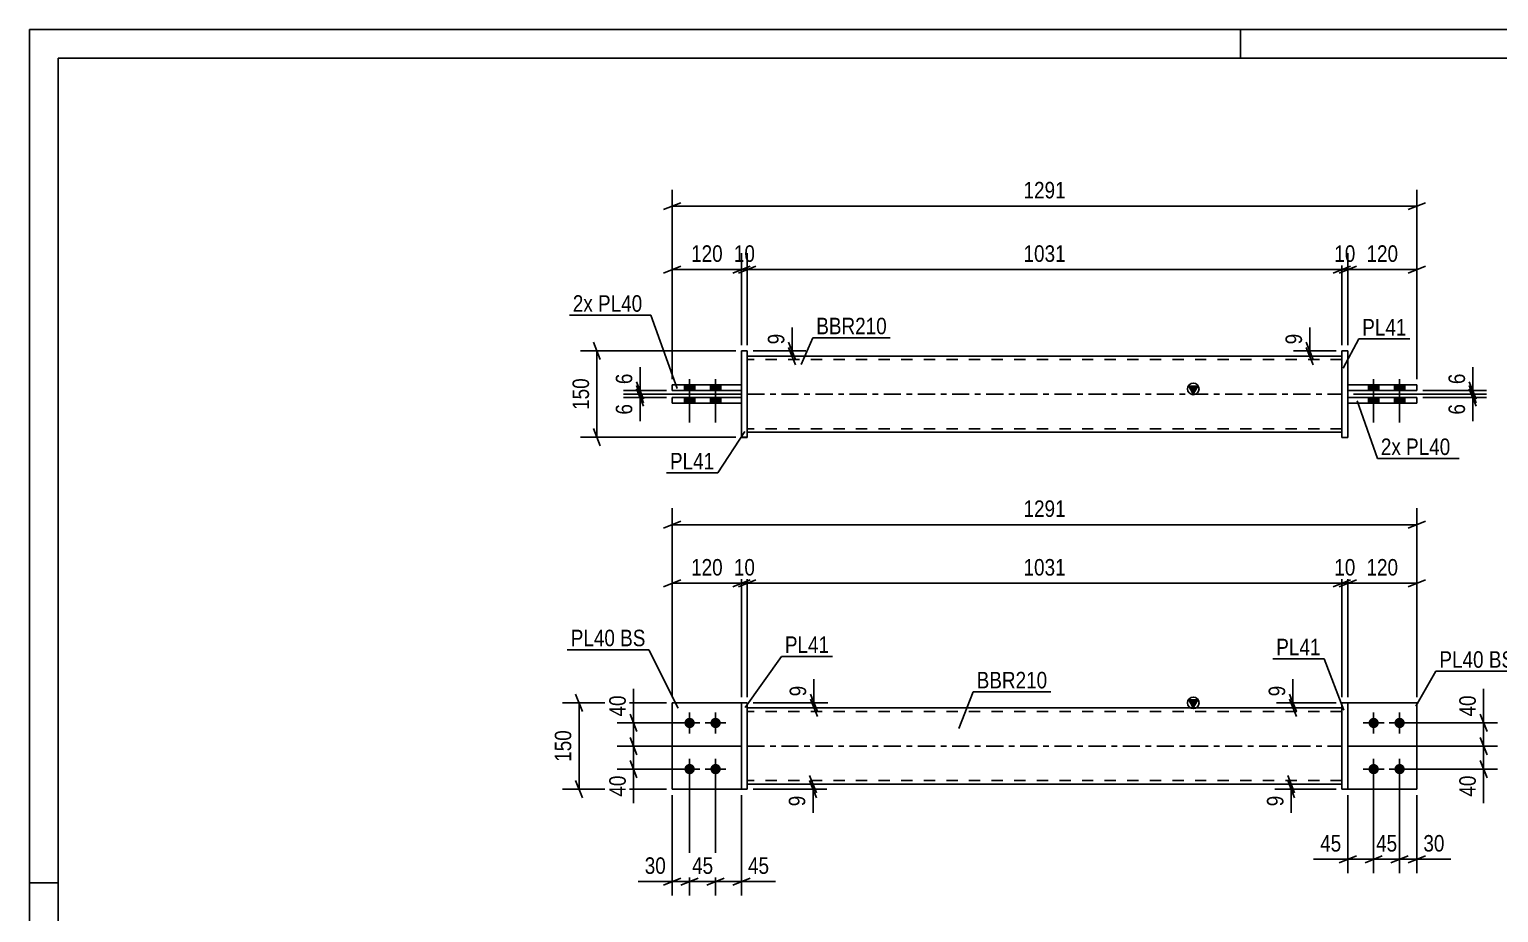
# Model space of a CAD drawing. Header units: millimetres. Extents: x 0 to 420, y 0 to 297.
# Drawn here: x 0 to 254.8, y 143.8 to 297 of the extents above; entities that cross this region are included whole.
import ezdxf

# ---------------------------------------------------------------- set-up
doc = ezdxf.new("R2010")
doc.units = ezdxf.units.MM
doc.linetypes.add('DXK_LINE_DOT2', pattern=[3.9198, 1.9599, -1.9599])
doc.linetypes.add('DXK_LINE_DOT3', pattern=[5.9187, 2.979, -0.9799, 0.9799, -0.9799])
doc.styles.add('Arial Narrow', font='ARIALN.TTF', dxfattribs={"height": 0.2})

# ---------------------------------------------------------------- blocks, each defined once
blk = doc.blocks.new('Unknown-581592728-1127')
at = {"color": 5, "linetype": 'Continuous'}
for p, q in [((420, 297), (0, 297)), ((0, 297), (0, 0)), ((0, 292), (0, 297)), ((210, 292), (210, 297)), ((415, 292), (5, 292)), ((5, 292), (5, 5)), ((5, 149), (0, 149))]:
    blk.add_line(p, q, dxfattribs=at)
blk = doc.blocks.new('Part-581592728-1392 - 1364')
at = {"color": 2, "linetype": 'Continuous'}
for p, q in [((227.62, 165.2), (227.62, 180.2)), ((227.62, 180.2), (228.62, 180.2)), ((228.62, 165.2), (228.62, 180.2)), ((227.62, 165.2), (228.62, 165.2))]:
    blk.add_line(p, q, dxfattribs=at)
blk = doc.blocks.new('Bolt-581592728-1403 - 1364')
at = {"linetype": 'Continuous'}
for points in [[(114.49, 175.8), (114.31, 175.82), (114.13, 175.88), (113.97, 175.97), (113.83, 176.1), (113.72, 176.25), (113.64, 176.42), (113.6, 176.6), (113.6, 176.79), (113.64, 176.98), (113.72, 177.15), (113.83, 177.3), (113.97, 177.43), (114.13, 177.52), (114.31, 177.58), (114.49, 177.6), (114.68, 177.58), (114.86, 177.52), (115.02, 177.43), (115.16, 177.3), (115.27, 177.15), (115.35, 176.98), (115.39, 176.79), (115.39, 176.6), (115.35, 176.42), (115.27, 176.25), (115.16, 176.1), (115.02, 175.97), (114.86, 175.88), (114.68, 175.82)], [(118.99, 175.8), (118.81, 175.82), (118.63, 175.88), (118.47, 175.97), (118.33, 176.1), (118.22, 176.25), (118.14, 176.42), (118.1, 176.6), (118.1, 176.79), (118.14, 176.98), (118.22, 177.15), (118.33, 177.3), (118.47, 177.43), (118.63, 177.52), (118.81, 177.58), (118.99, 177.6), (119.18, 177.58), (119.36, 177.52), (119.52, 177.43), (119.66, 177.3), (119.77, 177.15), (119.85, 176.98), (119.89, 176.79), (119.89, 176.6), (119.85, 176.42), (119.77, 176.25), (119.66, 176.1), (119.52, 175.97), (119.36, 175.88), (119.18, 175.82)], [(114.49, 167.8), (114.31, 167.82), (114.13, 167.88), (113.97, 167.97), (113.83, 168.1), (113.72, 168.25), (113.64, 168.42), (113.6, 168.6), (113.6, 168.79), (113.64, 168.98), (113.72, 169.15), (113.83, 169.3), (113.97, 169.43), (114.13, 169.52), (114.31, 169.58), (114.49, 169.6), (114.68, 169.58), (114.86, 169.52), (115.02, 169.43), (115.16, 169.3), (115.27, 169.15), (115.35, 168.98), (115.39, 168.79), (115.39, 168.6), (115.35, 168.42), (115.27, 168.25), (115.16, 168.1), (115.02, 167.97), (114.86, 167.88), (114.68, 167.82)], [(118.99, 167.8), (118.81, 167.82), (118.63, 167.88), (118.47, 167.97), (118.33, 168.1), (118.22, 168.25), (118.14, 168.42), (118.1, 168.6), (118.1, 168.79), (118.14, 168.98), (118.22, 169.15), (118.33, 169.3), (118.47, 169.43), (118.63, 169.52), (118.81, 169.58), (118.99, 169.6), (119.18, 169.58), (119.36, 169.52), (119.52, 169.43), (119.66, 169.3), (119.77, 169.15), (119.85, 168.98), (119.89, 168.79), (119.89, 168.6), (119.85, 168.42), (119.77, 168.25), (119.66, 168.1), (119.52, 167.97), (119.36, 167.88), (119.18, 167.82)]]:
    blk.add_hatch(color=1, dxfattribs=at).paths.add_polyline_path(points)
at = {"color": 1, "linetype": 'Continuous'}
for p, q in [((114.49, 174.9), (114.49, 178.5)), ((118.99, 174.9), (118.99, 178.5)), ((116.29, 176.7), (112.69, 176.7)), ((120.79, 176.7), (117.19, 176.7)), ((116.29, 168.7), (112.69, 168.7)), ((114.49, 166.9), (114.49, 170.5)), ((120.79, 168.7), (117.19, 168.7)), ((118.99, 166.9), (118.99, 170.5))]:
    blk.add_line(p, q, dxfattribs=at)
blk = doc.blocks.new('Bolt-581592728-1404 - 1364')
at = {"linetype": 'Continuous'}
for points in [[(233.12, 177.6, -1), (233.12, 175.8, -1)], [(237.62, 177.6, -1), (237.62, 175.8, -1)], [(233.12, 169.6, -1), (233.12, 167.8, -1)], [(237.62, 169.6, -1), (237.62, 167.8, -1)]]:
    blk.add_hatch(color=1, dxfattribs=at).paths.add_polyline_path(points)
at = {"color": 1, "linetype": 'Continuous'}
for p, q in [((233.12, 178.5), (233.12, 174.9)), ((237.62, 178.5), (237.62, 174.9)), ((231.32, 176.7), (234.92, 176.7)), ((235.82, 176.7), (239.42, 176.7)), ((231.32, 168.7), (234.92, 168.7)), ((233.12, 170.5), (233.12, 166.9)), ((235.82, 168.7), (239.42, 168.7)), ((237.62, 170.5), (237.62, 166.9))]:
    blk.add_line(p, q, dxfattribs=at)
blk = doc.blocks.new('Part-581592728-1409 - 1364')
at = {"color": 2, "linetype": 'Continuous'}
for p, q in [((124.49, 180.2), (123.49, 180.2)), ((123.49, 180.2), (123.49, 165.2)), ((124.49, 165.2), (124.49, 180.2)), ((123.49, 165.2), (124.49, 165.2)), ((124.49, 165.2), (123.49, 165.2))]:
    blk.add_line(p, q, dxfattribs=at)
at = {"color": 7, "linetype": 'DXK_LINE_DOT2'}
for p, q in [((123.49, 180.2), (124.49, 180.2)), ((123.49, 165.2), (123.49, 165.2)), ((123.49, 165.2), (123.49, 165.2)), ((124.49, 165.2), (124.49, 165.2)), ((124.49, 165.2), (124.49, 165.2))]:
    blk.add_line(p, q, dxfattribs=at)
blk = doc.blocks.new('Part-581592728-1424 - 1364')
at = {"color": 7, "linetype": 'DXK_LINE_DOT2'}
for p, q in [((111.49, 180.2), (123.49, 180.2)), ((111.49, 180.2), (123.49, 180.2)), ((111.49, 165.2), (111.49, 180.2)), ((123.49, 180.2), (123.49, 180.2)), ((123.49, 180.2), (123.49, 165.2)), ((111.49, 165.2), (123.49, 165.2)), ((123.49, 165.2), (111.49, 165.2)), ((111.49, 165.2), (111.49, 165.2))]:
    blk.add_line(p, q, dxfattribs=at)
blk = doc.blocks.new('Part-581592728-1429 - 1364')
at = {"color": 2, "linetype": 'Continuous'}
for p, q in [((111.49, 180.2), (123.49, 180.2)), ((111.49, 180.2), (111.49, 165.2)), ((123.49, 165.2), (111.49, 165.2)), ((111.49, 165.2), (111.49, 165.2))]:
    blk.add_line(p, q, dxfattribs=at)
at = {"color": 7, "linetype": 'DXK_LINE_DOT2'}
for p, q in [((111.49, 180.2), (123.49, 180.2)), ((123.49, 180.2), (123.49, 180.2)), ((123.49, 180.2), (123.49, 165.2)), ((111.49, 165.2), (123.49, 165.2)), ((111.49, 165.2), (111.49, 165.2))]:
    blk.add_line(p, q, dxfattribs=at)
blk = doc.blocks.new('Part-581592728-1444 - 1364')
at = {"linetype": 'Continuous'}
blk.add_hatch(color=2, dxfattribs=at).paths.add_polyline_path([(201.84, 179.3), (201.04, 180.7), (202.64, 180.7)])
at = {"color": 2, "linetype": 'Continuous'}
for p, q in [((124.49, 179.3), (227.62, 179.3)), ((201.84, 179.3), (201.04, 180.7)), ((201.04, 180.7), (202.64, 180.7)), ((202.64, 180.7), (201.84, 179.3)), ((227.62, 166.1), (124.49, 166.1))]:
    blk.add_line(p, q, dxfattribs=at)
at = {"color": 7, "linetype": 'DXK_LINE_DOT2'}
for p, q in [((124.49, 166.1), (124.49, 179.3)), ((227.62, 178.7), (124.49, 178.7)), ((227.62, 179.3), (227.62, 166.1)), ((227.62, 166.7), (124.49, 166.7))]:
    blk.add_line(p, q, dxfattribs=at)
at = {"color": 7, "linetype": 'DXK_LINE_DOT3'}
blk.add_line((124.49, 172.7), (227.62, 172.7), dxfattribs=at)
at = {"color": 2, "linetype": 'Continuous'}
blk.add_circle((201.84, 180.2), 1, dxfattribs=at)
blk = doc.blocks.new('Part-581592728-1449 - 1364')
at = {"color": 2, "linetype": 'Continuous'}
for p, q in [((240.62, 180.2), (228.62, 180.2)), ((240.62, 165.2), (240.62, 180.2)), ((228.62, 165.2), (240.62, 165.2))]:
    blk.add_line(p, q, dxfattribs=at)
at = {"color": 7, "linetype": 'DXK_LINE_DOT2'}
blk.add_line((228.62, 180.2), (228.62, 165.2), dxfattribs=at)
blk = doc.blocks.new('Part-581592728-1454 - 1364')
at = {"color": 7, "linetype": 'DXK_LINE_DOT2'}
for p, q in [((240.62, 180.2), (228.62, 180.2)), ((228.62, 180.2), (228.62, 165.2)), ((240.62, 165.2), (240.62, 180.2)), ((228.62, 165.2), (240.62, 165.2))]:
    blk.add_line(p, q, dxfattribs=at)
blk = doc.blocks.new('Part-581592728-1786 - 1771')
at = {"color": 2, "linetype": 'Continuous'}
for p, q in [((123.49, 235.34), (111.49, 235.34)), ((111.49, 234.34), (111.49, 235.34)), ((123.49, 234.34), (123.49, 235.34)), ((111.49, 234.34), (123.49, 234.34)), ((123.49, 234.34), (111.49, 234.34))]:
    blk.add_line(p, q, dxfattribs=at)
at = {"color": 7, "linetype": 'DXK_LINE_DOT2'}
for p, q in [((111.49, 235.34), (123.49, 235.34)), ((111.49, 234.34), (111.49, 234.34)), ((123.49, 234.34), (123.49, 234.34)), ((123.49, 234.34), (123.49, 234.34))]:
    blk.add_line(p, q, dxfattribs=at)
blk = doc.blocks.new('Part-581592728-1781 - 1771')
at = {"color": 2, "linetype": 'Continuous'}
for p, q in [((123.49, 241.25), (124.49, 241.25)), ((123.49, 241.25), (123.49, 226.25)), ((124.49, 241.25), (124.49, 226.25)), ((124.49, 226.25), (123.49, 226.25)), ((123.49, 226.24), (124.49, 226.24))]:
    blk.add_line(p, q, dxfattribs=at)
at = {"color": 7, "linetype": 'DXK_LINE_DOT2'}
for p, q in [((123.49, 241.24), (124.49, 241.24)), ((124.49, 241.24), (124.49, 241.25)), ((123.49, 226.25), (123.49, 226.24)), ((123.49, 226.25), (123.49, 226.24)), ((124.49, 226.25), (124.49, 226.24)), ((124.49, 226.24), (124.49, 226.25))]:
    blk.add_line(p, q, dxfattribs=at)
blk = doc.blocks.new('Part-581592728-1791 - 1771')
at = {"color": 2, "linetype": 'Continuous'}
for p, q in [((123.49, 233.14), (111.49, 233.14)), ((111.49, 232.14), (111.49, 233.14)), ((111.49, 232.14), (123.49, 232.14)), ((123.49, 232.14), (111.49, 232.14)), ((123.49, 232.14), (123.49, 233.14))]:
    blk.add_line(p, q, dxfattribs=at)
at = {"color": 7, "linetype": 'DXK_LINE_DOT2'}
for p, q in [((111.49, 233.14), (123.49, 233.14)), ((111.49, 232.14), (111.49, 232.14)), ((123.49, 232.14), (123.49, 232.14)), ((123.49, 232.14), (123.49, 232.14))]:
    blk.add_line(p, q, dxfattribs=at)
blk = doc.blocks.new('Bolt-581592728-1775 - 1771')
at = {"linetype": 'Continuous'}
for points in [[(113.59, 234.34), (115.39, 234.34), (115.39, 235.34), (113.59, 235.34)], [(113.59, 234.34), (115.39, 234.34), (115.39, 235.34), (113.59, 235.34)], [(118.09, 234.34), (119.89, 234.34), (119.89, 235.34), (118.09, 235.34)], [(118.09, 234.34), (119.89, 234.34), (119.89, 235.34), (118.09, 235.34)], [(113.59, 232.14), (115.39, 232.14), (115.39, 233.14), (113.59, 233.14)], [(113.59, 232.14), (115.39, 232.14), (115.39, 233.14), (113.59, 233.14)], [(118.09, 232.14), (119.89, 232.14), (119.89, 233.14), (118.09, 233.14)], [(118.09, 232.14), (119.89, 232.14), (119.89, 233.14), (118.09, 233.14)]]:
    blk.add_hatch(color=1, dxfattribs=at).paths.add_polyline_path(points)
at = {"color": 1, "linetype": 'Continuous'}
for p, q in [((113.59, 235.34), (113.59, 234.34)), ((113.59, 235.34), (113.59, 234.34)), ((114.49, 236.34), (114.49, 228.84)), ((114.49, 236.34), (114.49, 228.84)), ((115.39, 235.34), (115.39, 234.34)), ((115.39, 235.34), (115.39, 234.34)), ((118.09, 235.34), (118.09, 234.34)), ((118.09, 235.34), (118.09, 234.34)), ((118.99, 236.34), (118.99, 228.84)), ((118.99, 236.34), (118.99, 228.84)), ((119.89, 235.34), (119.89, 234.34)), ((119.89, 235.34), (119.89, 234.34)), ((113.59, 233.14), (113.59, 232.14)), ((113.59, 233.14), (113.59, 232.14)), ((115.39, 233.14), (115.39, 232.14)), ((115.39, 233.14), (115.39, 232.14)), ((118.09, 233.14), (118.09, 232.14)), ((118.09, 233.14), (118.09, 232.14)), ((119.89, 233.14), (119.89, 232.14)), ((119.89, 233.14), (119.89, 232.14))]:
    blk.add_line(p, q, dxfattribs=at)
blk = doc.blocks.new('Bolt-581592728-1776 - 1771')
at = {"linetype": 'Continuous'}
for points in [[(234.02, 235.34), (232.22, 235.34), (232.22, 234.34), (234.02, 234.34)], [(234.02, 235.34), (232.22, 235.34), (232.22, 234.34), (234.02, 234.34)], [(238.52, 235.34), (236.72, 235.34), (236.72, 234.34), (238.52, 234.34)], [(238.52, 235.34), (236.72, 235.34), (236.72, 234.34), (238.52, 234.34)], [(234.02, 233.14), (232.22, 233.14), (232.22, 232.14), (234.02, 232.14)], [(234.02, 233.14), (232.22, 233.14), (232.22, 232.14), (234.02, 232.14)], [(238.52, 233.14), (236.72, 233.14), (236.72, 232.14), (238.52, 232.14)], [(238.52, 233.14), (236.72, 233.14), (236.72, 232.14), (238.52, 232.14)]]:
    blk.add_hatch(color=1, dxfattribs=at).paths.add_polyline_path(points)
at = {"color": 1, "linetype": 'Continuous'}
for p, q in [((232.22, 235.34), (232.22, 234.34)), ((232.22, 235.34), (232.22, 234.34)), ((233.12, 236.34), (233.12, 228.84)), ((233.12, 236.34), (233.12, 228.84)), ((234.02, 235.34), (234.02, 234.34)), ((234.02, 235.34), (234.02, 234.34)), ((236.72, 235.34), (236.72, 234.34)), ((236.72, 235.34), (236.72, 234.34)), ((237.62, 236.34), (237.62, 228.84)), ((237.62, 236.34), (237.62, 228.84)), ((238.52, 235.34), (238.52, 234.34)), ((238.52, 235.34), (238.52, 234.34)), ((232.22, 233.14), (232.22, 232.14)), ((232.22, 233.14), (232.22, 232.14)), ((234.02, 233.14), (234.02, 232.14)), ((234.02, 233.14), (234.02, 232.14)), ((236.72, 233.14), (236.72, 232.14)), ((236.72, 233.14), (236.72, 232.14)), ((238.52, 233.14), (238.52, 232.14)), ((238.52, 233.14), (238.52, 232.14))]:
    blk.add_line(p, q, dxfattribs=at)
blk = doc.blocks.new('Part-581592728-1796 - 1771')
at = {"color": 2, "linetype": 'Continuous'}
for p, q in [((227.62, 226.24), (227.62, 241.24)), ((227.62, 241.24), (228.62, 241.24)), ((228.62, 241.24), (228.62, 226.24)), ((228.62, 226.24), (227.62, 226.24))]:
    blk.add_line(p, q, dxfattribs=at)
blk = doc.blocks.new('Part-581592728-1801 - 1771')
at = {"linetype": 'Continuous'}
blk.add_hatch(color=2, dxfattribs=at).paths.add_polyline_path([(201.84, 233.74), (201.04, 235.14), (202.64, 235.14)])
at = {"color": 2, "linetype": 'Continuous'}
for p, q in [((124.49, 240.34), (227.62, 240.34)), ((201.84, 233.74), (201.04, 235.14)), ((201.04, 235.14), (202.64, 235.14)), ((202.64, 235.14), (201.84, 233.74)), ((124.49, 227.14), (227.62, 227.14))]:
    blk.add_line(p, q, dxfattribs=at)
at = {"color": 7, "linetype": 'DXK_LINE_DOT2'}
for p, q in [((124.49, 240.34), (124.49, 227.14)), ((227.62, 239.74), (124.49, 239.74)), ((227.62, 240.34), (227.62, 227.14)), ((227.62, 227.74), (124.49, 227.74))]:
    blk.add_line(p, q, dxfattribs=at)
at = {"color": 7, "linetype": 'DXK_LINE_DOT3'}
blk.add_line((124.49, 233.74), (227.62, 233.74), dxfattribs=at)
at = {"color": 2, "linetype": 'Continuous'}
blk.add_circle((201.84, 234.64), 1, dxfattribs=at)
blk = doc.blocks.new('Part-581592728-1806 - 1771')
at = {"color": 2, "linetype": 'Continuous'}
for p, q in [((240.62, 233.14), (228.62, 233.14)), ((228.62, 233.14), (228.62, 232.14)), ((228.62, 232.14), (240.62, 232.14)), ((240.62, 232.14), (240.62, 233.14))]:
    blk.add_line(p, q, dxfattribs=at)
blk = doc.blocks.new('Part-581592728-1811 - 1771')
at = {"color": 2, "linetype": 'Continuous'}
for p, q in [((240.62, 235.34), (228.62, 235.34)), ((228.62, 235.34), (228.62, 234.34)), ((240.62, 234.34), (240.62, 235.34)), ((228.62, 234.34), (240.62, 234.34))]:
    blk.add_line(p, q, dxfattribs=at)
blk = doc.blocks.new('StraightDimension-581592728-1456 - 1364')
at = {"color": 7, "linetype": 'Continuous'}
for p, q in [((218.52, 181.7), (219.72, 178.7)), ((226.62, 180.2), (216.27, 180.2)), ((226.62, 179.3), (216.27, 179.3)), ((219.72, 177.8), (218.52, 180.8)), ((219.12, 179.3), (219.12, 180.2))]:
    blk.add_line(p, q, dxfattribs=at)
at = {"color": 0}
blk.add_wipeout([(218.37, 183.75), (214.17, 183.75), (214.17, 180.72), (218.37, 180.72)], dxfattribs=at)
at = {"color": 7, "linetype": 'Continuous'}
blk.add_line((219.12, 180.2), (219.12, 184.28), dxfattribs=at)
blk.add_line((219.12, 180.2), (219.12, 184.28), dxfattribs=at)
at = {"color": 3, "style": 'Arial Narrow'}
blk.add_text('9', height=2.86, rotation=90.0002, dxfattribs=at).set_placement((217.77, 181.32))
blk = doc.blocks.new('StraightDimension-581592728-1467 - 1364')
at = {"color": 7, "linetype": 'Continuous'}
for p, q in [((238.62, 176.7), (254.58, 176.7)), ((251.58, 178.2), (252.78, 175.2)), ((252.18, 172.7), (252.18, 176.7)), ((252.78, 171.2), (251.58, 174.2)), ((228.62, 172.7), (254.58, 172.7))]:
    blk.add_line(p, q, dxfattribs=at)
at = {"color": 0}
blk.add_wipeout([(251.43, 182.08), (247.23, 182.08), (247.23, 177.22), (251.43, 177.22)], dxfattribs=at)
at = {"color": 7, "linetype": 'Continuous'}
blk.add_line((252.18, 176.7), (252.18, 182.6), dxfattribs=at)
blk.add_line((252.18, 176.7), (252.18, 182.6), dxfattribs=at)
at = {"color": 3, "style": 'Arial Narrow'}
blk.add_text('40', height=2.863, rotation=90.0002, dxfattribs=at).set_placement((250.83, 177.82))
blk = doc.blocks.new('StraightDimension-581592728-1718 - 1364')
at = {"color": 7, "linetype": 'Continuous'}
for p, q in [((109.99, 200.32), (112.99, 201.52)), ((111.49, 181.2), (111.49, 203.77)), ((124.99, 201.52), (121.99, 200.32)), ((123.49, 181.2), (123.49, 203.77)), ((111.49, 200.92), (123.49, 200.92))]:
    blk.add_line(p, q, dxfattribs=at)
at = {"color": 0}
blk.add_wipeout([(120.84, 201.67), (120.84, 205.87), (114.15, 205.87), (114.15, 201.67)], dxfattribs=at)
at = {"color": 3, "style": 'Arial Narrow'}
blk.add_text('120', height=2.863, dxfattribs=at).set_placement((114.75, 202.27))
blk = doc.blocks.new('StraightDimension-581592728-1590 - 1364')
at = {"color": 7, "linetype": 'Continuous'}
for p, q in [((135.45, 181.7), (136.65, 178.7)), ((125.49, 180.2), (138.45, 180.2)), ((125.49, 179.3), (138.45, 179.3)), ((136.65, 177.8), (135.45, 180.8)), ((136.05, 179.3), (136.05, 180.2))]:
    blk.add_line(p, q, dxfattribs=at)
at = {"color": 0}
blk.add_wipeout([(135.3, 183.75), (131.1, 183.75), (131.1, 180.72), (135.3, 180.72)], dxfattribs=at)
at = {"color": 7, "linetype": 'Continuous'}
blk.add_line((136.05, 180.2), (136.05, 184.28), dxfattribs=at)
blk.add_line((136.05, 180.2), (136.05, 184.28), dxfattribs=at)
at = {"color": 3, "style": 'Arial Narrow'}
blk.add_text('9', height=2.86, rotation=90.0002, dxfattribs=at).set_placement((134.7, 181.32))
blk = doc.blocks.new('StraightDimension-581592728-1599 - 1364')
at = {"color": 7, "linetype": 'Continuous'}
for p, q in [((125.49, 166.1), (138.3, 166.1)), ((135.3, 167.6), (136.5, 164.6)), ((136.5, 163.7), (135.3, 166.7)), ((135.9, 165.2), (135.9, 166.1)), ((125.49, 165.2), (138.3, 165.2))]:
    blk.add_line(p, q, dxfattribs=at)
at = {"color": 0}
blk.add_wipeout([(135.15, 164.67), (130.95, 164.67), (130.95, 161.65), (135.15, 161.65)], dxfattribs=at)
at = {"color": 7, "linetype": 'Continuous'}
blk.add_line((135.9, 165.2), (135.9, 161.12), dxfattribs=at)
blk.add_line((135.9, 165.2), (135.9, 161.12), dxfattribs=at)
at = {"color": 3, "style": 'Arial Narrow'}
blk.add_text('9', height=2.86, rotation=90.0002, dxfattribs=at).set_placement((134.55, 162.25))
blk = doc.blocks.new('StraightDimension-581592728-1530 - 1364')
at = {"color": 7, "linetype": 'Continuous'}
for p, q in [((233.12, 167.7), (233.12, 150.65)), ((237.62, 167.7), (237.62, 150.65)), ((231.62, 152.45), (234.62, 153.65)), ((233.12, 153.05), (237.62, 153.05)), ((239.12, 153.65), (236.12, 152.45))]:
    blk.add_line(p, q, dxfattribs=at)
at = {"color": 0}
blk.add_wipeout([(237.8, 153.8), (237.8, 158), (232.94, 158), (232.94, 153.8)], dxfattribs=at)
at = {"color": 3, "style": 'Arial Narrow'}
blk.add_text('45', height=2.863, dxfattribs=at).set_placement((233.54, 154.4))
blk = doc.blocks.new('StraightDimension-581592728-1540 - 1364')
at = {"color": 7, "linetype": 'Continuous'}
for p, q in [((237.62, 167.7), (237.62, 150.65)), ((240.62, 164.2), (240.62, 150.65)), ((236.12, 152.45), (239.12, 153.65)), ((237.62, 153.05), (240.62, 153.05)), ((242.12, 153.65), (239.12, 152.45))]:
    blk.add_line(p, q, dxfattribs=at)
at = {"color": 0}
blk.add_wipeout([(246, 153.8), (246, 158), (241.14, 158), (241.14, 153.8)], dxfattribs=at)
at = {"color": 7, "linetype": 'Continuous'}
blk.add_line((240.62, 153.05), (246.52, 153.05), dxfattribs=at)
blk.add_line((240.62, 153.05), (246.52, 153.05), dxfattribs=at)
at = {"color": 3, "style": 'Arial Narrow'}
blk.add_text('30', height=2.863, dxfattribs=at).set_placement((241.74, 154.4))
blk = doc.blocks.new('StraightDimension-581592728-1653 - 1364')
at = {"color": 7, "linetype": 'Continuous'}
for p, q in [((227.12, 200.32), (230.12, 201.52)), ((228.62, 181.2), (228.62, 203.77)), ((242.12, 201.52), (239.12, 200.32)), ((240.62, 181.2), (240.62, 203.77)), ((228.62, 200.92), (240.62, 200.92))]:
    blk.add_line(p, q, dxfattribs=at)
at = {"color": 0}
blk.add_wipeout([(237.96, 201.67), (237.96, 205.87), (231.27, 205.87), (231.27, 201.67)], dxfattribs=at)
at = {"color": 3, "style": 'Arial Narrow'}
blk.add_text('120', height=2.863, dxfattribs=at).set_placement((231.87, 202.27))
blk = doc.blocks.new('StraightDimension-581592728-1692 - 1364')
at = {"color": 7, "linetype": 'Continuous'}
for p, q in [((125.99, 201.52), (122.99, 200.32)), ((124.49, 181.2), (124.49, 203.77)), ((226.12, 200.32), (229.12, 201.52)), ((227.62, 181.2), (227.62, 203.77)), ((124.49, 200.92), (227.62, 200.92))]:
    blk.add_line(p, q, dxfattribs=at)
at = {"color": 0}
blk.add_wipeout([(180.31, 201.67), (180.31, 205.87), (171.8, 205.87), (171.8, 201.67)], dxfattribs=at)
at = {"color": 3, "style": 'Arial Narrow'}
blk.add_text('1031', height=2.863, dxfattribs=at).set_placement((172.4, 202.27))
blk = doc.blocks.new('StraightDimension-581592728-1628 - 1364')
at = {"color": 7, "linetype": 'Continuous'}
for p, q in [((114.49, 167.7), (114.49, 146.78)), ((111.49, 164.2), (111.49, 146.78)), ((109.99, 148.58), (112.99, 149.78)), ((111.49, 149.18), (114.49, 149.18)), ((115.99, 149.78), (112.99, 148.58))]:
    blk.add_line(p, q, dxfattribs=at)
at = {"color": 0}
blk.add_wipeout([(110.97, 149.93), (110.97, 154.13), (106.11, 154.13), (106.11, 149.93)], dxfattribs=at)
at = {"color": 7, "linetype": 'Continuous'}
blk.add_line((111.49, 149.18), (105.59, 149.18), dxfattribs=at)
blk.add_line((111.49, 149.18), (105.59, 149.18), dxfattribs=at)
at = {"color": 3, "style": 'Arial Narrow'}
blk.add_text('30', height=2.863, dxfattribs=at).set_placement((106.71, 150.53))
blk = doc.blocks.new('StraightDimension-581592728-1675 - 1364')
at = {"color": 7, "linetype": 'Continuous'}
for p, q in [((226.12, 200.32), (229.12, 201.52)), ((230.12, 201.52), (227.12, 200.32)), ((227.62, 181.2), (227.62, 203.77)), ((228.62, 181.2), (228.62, 203.77)), ((227.62, 200.92), (228.62, 200.92))]:
    blk.add_line(p, q, dxfattribs=at)
at = {"color": 0}
blk.add_wipeout([(230.55, 201.67), (230.55, 205.87), (225.69, 205.87), (225.69, 201.67)], dxfattribs=at)
at = {"color": 3, "style": 'Arial Narrow'}
blk.add_text('10', height=2.863, dxfattribs=at).set_placement((226.29, 202.27))
blk = doc.blocks.new('StraightDimension-581592728-1486 - 1364')
at = {"color": 7, "linetype": 'Continuous'}
for p, q in [((251.58, 174.2), (252.78, 171.2)), ((228.62, 172.7), (254.58, 172.7)), ((252.18, 168.7), (252.18, 172.7)), ((238.62, 168.7), (254.58, 168.7)), ((252.78, 167.2), (251.58, 170.2))]:
    blk.add_line(p, q, dxfattribs=at)
at = {"color": 0}
blk.add_wipeout([(251.43, 168.17), (247.23, 168.17), (247.23, 163.32), (251.43, 163.32)], dxfattribs=at)
at = {"color": 7, "linetype": 'Continuous'}
blk.add_line((252.18, 168.7), (252.18, 162.79), dxfattribs=at)
blk.add_line((252.18, 168.7), (252.18, 162.79), dxfattribs=at)
at = {"color": 3, "style": 'Arial Narrow'}
blk.add_text('40', height=2.863, rotation=90.0002, dxfattribs=at).set_placement((250.83, 163.92))
blk = doc.blocks.new('StraightDimension-581592728-1500 - 1364')
at = {"color": 7, "linetype": 'Continuous'}
for p, q in [((95.92, 178.7), (94.72, 181.7)), ((110.49, 180.2), (92.47, 180.2)), ((95.32, 165.2), (95.32, 180.2)), ((94.72, 166.7), (95.92, 163.7)), ((110.49, 165.2), (92.47, 165.2))]:
    blk.add_line(p, q, dxfattribs=at)
at = {"color": 0}
blk.add_wipeout([(94.57, 176.04), (90.37, 176.04), (90.37, 169.36), (94.57, 169.36)], dxfattribs=at)
at = {"color": 3, "style": 'Arial Narrow'}
blk.add_text('150', height=2.863, rotation=90.0002, dxfattribs=at).set_placement((93.97, 169.96))
blk = doc.blocks.new('StraightDimension-581592728-1514 - 1364')
at = {"color": 7, "linetype": 'Continuous'}
for p, q in [((233.12, 167.7), (233.12, 150.65)), ((228.62, 164.2), (228.62, 150.65)), ((227.12, 152.45), (230.12, 153.65)), ((228.62, 153.05), (233.12, 153.05)), ((234.62, 153.65), (231.62, 152.45))]:
    blk.add_line(p, q, dxfattribs=at)
at = {"color": 0}
blk.add_wipeout([(228.09, 153.8), (228.09, 158), (223.24, 158), (223.24, 153.8)], dxfattribs=at)
at = {"color": 7, "linetype": 'Continuous'}
blk.add_line((228.62, 153.05), (222.71, 153.05), dxfattribs=at)
blk.add_line((228.62, 153.05), (222.71, 153.05), dxfattribs=at)
at = {"color": 3, "style": 'Arial Narrow'}
blk.add_text('45', height=2.863, dxfattribs=at).set_placement((223.84, 154.4))
blk = doc.blocks.new('StraightDimension-581592728-1554 - 1364')
at = {"color": 7, "linetype": 'Continuous'}
for p, q in [((226.62, 166.1), (215.97, 166.1)), ((218.22, 167.6), (219.42, 164.6)), ((219.42, 163.7), (218.22, 166.7)), ((218.82, 165.2), (218.82, 166.1)), ((226.62, 165.2), (215.97, 165.2))]:
    blk.add_line(p, q, dxfattribs=at)
at = {"color": 0}
blk.add_wipeout([(218.07, 164.67), (213.87, 164.67), (213.87, 161.65), (218.07, 161.65)], dxfattribs=at)
at = {"color": 7, "linetype": 'Continuous'}
blk.add_line((218.82, 165.2), (218.82, 161.12), dxfattribs=at)
blk.add_line((218.82, 165.2), (218.82, 161.12), dxfattribs=at)
at = {"color": 3, "style": 'Arial Narrow'}
blk.add_text('9', height=2.86, rotation=90.0002, dxfattribs=at).set_placement((217.47, 162.25))
blk = doc.blocks.new('StraightDimension-581592728-1563 - 1364')
at = {"color": 7, "linetype": 'Continuous'}
for p, q in [((113.49, 176.7), (101.92, 176.7)), ((104.17, 178.2), (105.37, 175.2)), ((104.77, 172.7), (104.77, 176.7)), ((105.37, 171.2), (104.17, 174.2)), ((123.49, 172.7), (101.92, 172.7))]:
    blk.add_line(p, q, dxfattribs=at)
at = {"color": 0}
blk.add_wipeout([(104.02, 182.08), (99.82, 182.08), (99.82, 177.22), (104.02, 177.22)], dxfattribs=at)
at = {"color": 7, "linetype": 'Continuous'}
blk.add_line((104.77, 176.7), (104.77, 182.6), dxfattribs=at)
blk.add_line((104.77, 176.7), (104.77, 182.6), dxfattribs=at)
at = {"color": 3, "style": 'Arial Narrow'}
blk.add_text('40', height=2.863, rotation=90.0002, dxfattribs=at).set_placement((103.42, 177.82))
blk = doc.blocks.new('StraightDimension-581592728-1576 - 1364')
at = {"color": 7, "linetype": 'Continuous'}
for p, q in [((104.17, 174.2), (105.37, 171.2)), ((123.49, 172.7), (101.92, 172.7)), ((104.77, 168.7), (104.77, 172.7)), ((113.49, 168.7), (101.92, 168.7)), ((105.37, 167.2), (104.17, 170.2))]:
    blk.add_line(p, q, dxfattribs=at)
at = {"color": 0}
blk.add_wipeout([(104.02, 168.17), (99.82, 168.17), (99.82, 163.32), (104.02, 163.32)], dxfattribs=at)
at = {"color": 7, "linetype": 'Continuous'}
blk.add_line((104.77, 168.7), (104.77, 162.79), dxfattribs=at)
blk.add_line((104.77, 168.7), (104.77, 162.79), dxfattribs=at)
at = {"color": 3, "style": 'Arial Narrow'}
blk.add_text('40', height=2.863, rotation=90.0002, dxfattribs=at).set_placement((103.42, 163.92))
blk = doc.blocks.new('StraightDimension-581592728-1608 - 1364')
at = {"color": 7, "linetype": 'Continuous'}
for p, q in [((118.99, 167.7), (118.99, 146.78)), ((123.49, 164.2), (123.49, 146.78)), ((117.49, 148.58), (120.49, 149.78)), ((118.99, 149.18), (123.49, 149.18)), ((124.99, 149.78), (121.99, 148.58))]:
    blk.add_line(p, q, dxfattribs=at)
at = {"color": 0}
blk.add_wipeout([(128.88, 149.93), (128.88, 154.13), (124.02, 154.13), (124.02, 149.93)], dxfattribs=at)
at = {"color": 7, "linetype": 'Continuous'}
blk.add_line((123.49, 149.18), (129.4, 149.18), dxfattribs=at)
blk.add_line((123.49, 149.18), (129.4, 149.18), dxfattribs=at)
at = {"color": 3, "style": 'Arial Narrow'}
blk.add_text('45', height=2.863, dxfattribs=at).set_placement((124.62, 150.53))
blk = doc.blocks.new('StraightDimension-581592728-1621 - 1364')
at = {"color": 7, "linetype": 'Continuous'}
for p, q in [((114.49, 167.7), (114.49, 146.78)), ((118.99, 167.7), (118.99, 146.78)), ((112.99, 148.58), (115.99, 149.78)), ((114.49, 149.18), (118.99, 149.18)), ((120.49, 149.78), (117.49, 148.58))]:
    blk.add_line(p, q, dxfattribs=at)
at = {"color": 0}
blk.add_wipeout([(119.17, 149.93), (119.17, 154.13), (114.32, 154.13), (114.32, 149.93)], dxfattribs=at)
at = {"color": 3, "style": 'Arial Narrow'}
blk.add_text('45', height=2.863, dxfattribs=at).set_placement((114.92, 150.53))
blk = doc.blocks.new('StraightDimension-581592728-1639 - 1364')
at = {"color": 7, "linetype": 'Continuous'}
for p, q in [((112.99, 211.69), (109.99, 210.49)), ((111.49, 181.2), (111.49, 213.94)), ((239.12, 210.49), (242.12, 211.69)), ((240.62, 181.2), (240.62, 213.94)), ((111.49, 211.09), (240.62, 211.09))]:
    blk.add_line(p, q, dxfattribs=at)
at = {"color": 0}
blk.add_wipeout([(180.31, 211.84), (180.31, 216.04), (171.8, 216.04), (171.8, 211.84)], dxfattribs=at)
at = {"color": 3, "style": 'Arial Narrow'}
blk.add_text('1291', height=2.863, dxfattribs=at).set_placement((172.4, 212.44))
blk = doc.blocks.new('StraightDimension-581592728-1701 - 1364')
at = {"color": 7, "linetype": 'Continuous'}
for p, q in [((121.99, 200.32), (124.99, 201.52)), ((125.99, 201.52), (122.99, 200.32)), ((123.49, 181.2), (123.49, 203.77)), ((124.49, 181.2), (124.49, 203.77)), ((123.49, 200.92), (124.49, 200.92))]:
    blk.add_line(p, q, dxfattribs=at)
at = {"color": 0}
blk.add_wipeout([(126.42, 201.67), (126.42, 205.87), (121.57, 205.87), (121.57, 201.67)], dxfattribs=at)
at = {"color": 3, "style": 'Arial Narrow'}
blk.add_text('10', height=2.863, dxfattribs=at).set_placement((122.17, 202.27))
blk = doc.blocks.new('StraightDimension-581592728-1824 - 1771')
at = {"color": 7, "linetype": 'Continuous'}
for p, q in [((123.49, 242.25), (123.49, 258.18)), ((124.49, 242.25), (124.49, 258.18)), ((121.99, 254.73), (124.99, 255.93)), ((125.99, 255.93), (122.99, 254.73)), ((123.49, 255.33), (124.49, 255.33))]:
    blk.add_line(p, q, dxfattribs=at)
at = {"color": 0}
blk.add_wipeout([(126.42, 256.08), (126.42, 260.28), (121.57, 260.28), (121.57, 256.08)], dxfattribs=at)
at = {"color": 3, "style": 'Arial Narrow'}
blk.add_text('10', height=2.863, dxfattribs=at).set_placement((122.17, 256.68))
blk = doc.blocks.new('StraightDimension-581592728-1834 - 1771')
at = {"color": 7, "linetype": 'Continuous'}
for p, q in [((111.49, 236.34), (111.49, 258.18)), ((123.49, 242.25), (123.49, 258.18)), ((109.99, 254.73), (112.99, 255.93)), ((111.49, 255.33), (123.49, 255.33)), ((124.99, 255.93), (121.99, 254.73))]:
    blk.add_line(p, q, dxfattribs=at)
at = {"color": 0}
blk.add_wipeout([(120.84, 256.08), (120.84, 260.28), (114.15, 260.28), (114.15, 256.08)], dxfattribs=at)
at = {"color": 3, "style": 'Arial Narrow'}
blk.add_text('120', height=2.863, dxfattribs=at).set_placement((114.75, 256.68))
blk = doc.blocks.new('StraightDimension-581592728-1939 - 1771')
at = {"color": 7, "linetype": 'Continuous'}
for p, q in [((249.71, 235.84), (250.91, 232.84)), ((250.91, 232.24), (249.71, 235.24)), ((229.62, 233.74), (252.71, 233.74)), ((241.62, 234.34), (252.71, 234.34)), ((250.31, 233.74), (250.31, 234.34))]:
    blk.add_line(p, q, dxfattribs=at)
at = {"color": 0}
blk.add_wipeout([(249.56, 237.9), (245.36, 237.9), (245.36, 234.87), (249.56, 234.87)], dxfattribs=at)
at = {"color": 7, "linetype": 'Continuous'}
blk.add_line((250.31, 234.34), (250.31, 238.42), dxfattribs=at)
blk.add_line((250.31, 234.34), (250.31, 238.42), dxfattribs=at)
at = {"color": 3, "style": 'Arial Narrow'}
blk.add_text('6', height=2.86, rotation=90.0002, dxfattribs=at).set_placement((248.96, 235.47))
blk = doc.blocks.new('StraightDimension-581592728-1875 - 1771')
at = {"color": 7, "linetype": 'Continuous'}
for p, q in [((99, 239.75), (97.8, 242.75)), ((122.49, 241.25), (95.55, 241.25)), ((98.4, 226.25), (98.4, 241.25)), ((97.8, 227.75), (99, 224.75)), ((122.49, 226.25), (95.55, 226.25))]:
    blk.add_line(p, q, dxfattribs=at)
at = {"color": 0}
blk.add_wipeout([(97.65, 237.09), (93.45, 237.09), (93.45, 230.4), (97.65, 230.4)], dxfattribs=at)
at = {"color": 3, "style": 'Arial Narrow'}
blk.add_text('150', height=2.863, rotation=90.0002, dxfattribs=at).set_placement((97.05, 231))
blk = doc.blocks.new('StraightDimension-581592728-1886 - 1771')
at = {"color": 7, "linetype": 'Continuous'}
for p, q in [((131.67, 242.75), (132.87, 239.75)), ((125.49, 241.25), (134.67, 241.25)), ((125.49, 240.34), (134.67, 240.34)), ((132.87, 238.84), (131.67, 241.84)), ((132.27, 240.34), (132.27, 241.25))]:
    blk.add_line(p, q, dxfattribs=at)
at = {"color": 0}
blk.add_wipeout([(131.52, 244.8), (127.32, 244.8), (127.32, 241.77), (131.52, 241.77)], dxfattribs=at)
at = {"color": 7, "linetype": 'Continuous'}
blk.add_line((132.27, 241.25), (132.27, 245.32), dxfattribs=at)
blk.add_line((132.27, 241.25), (132.27, 245.32), dxfattribs=at)
at = {"color": 3, "style": 'Arial Narrow'}
blk.add_text('9', height=2.86, rotation=90.0002, dxfattribs=at).set_placement((130.92, 242.37))
blk = doc.blocks.new('StraightDimension-581592728-1897 - 1771')
at = {"color": 7, "linetype": 'Continuous'}
for p, q in [((105.3, 235.84), (106.5, 232.84)), ((106.5, 232.24), (105.3, 235.24)), ((110.49, 234.34), (103.05, 234.34)), ((123.49, 233.74), (103.05, 233.74)), ((105.9, 233.74), (105.9, 234.34))]:
    blk.add_line(p, q, dxfattribs=at)
at = {"color": 0}
blk.add_wipeout([(105.15, 237.9), (100.95, 237.9), (100.95, 234.87), (105.15, 234.87)], dxfattribs=at)
at = {"color": 7, "linetype": 'Continuous'}
blk.add_line((105.9, 234.34), (105.9, 238.42), dxfattribs=at)
blk.add_line((105.9, 234.34), (105.9, 238.42), dxfattribs=at)
at = {"color": 3, "style": 'Arial Narrow'}
blk.add_text('6', height=2.86, rotation=90.0002, dxfattribs=at).set_placement((104.55, 235.47))
blk = doc.blocks.new('StraightDimension-581592728-1813 - 1771')
at = {"color": 7, "linetype": 'Continuous'}
for p, q in [((111.49, 236.34), (111.49, 269.19)), ((240.62, 236.34), (240.62, 269.19)), ((112.99, 266.94), (109.99, 265.74)), ((111.49, 266.34), (240.62, 266.34)), ((239.12, 265.74), (242.12, 266.94))]:
    blk.add_line(p, q, dxfattribs=at)
at = {"color": 0}
blk.add_wipeout([(180.31, 267.09), (180.31, 271.29), (171.8, 271.29), (171.8, 267.09)], dxfattribs=at)
at = {"color": 3, "style": 'Arial Narrow'}
blk.add_text('1291', height=2.863, dxfattribs=at).set_placement((172.4, 267.69))
blk = doc.blocks.new('StraightDimension-581592728-1844 - 1771')
at = {"color": 7, "linetype": 'Continuous'}
for p, q in [((124.49, 242.25), (124.49, 258.18)), ((227.62, 242.24), (227.62, 258.18)), ((125.99, 255.93), (122.99, 254.73)), ((124.49, 255.33), (227.62, 255.33)), ((226.12, 254.73), (229.12, 255.93))]:
    blk.add_line(p, q, dxfattribs=at)
at = {"color": 0}
blk.add_wipeout([(180.31, 256.08), (180.31, 260.28), (171.8, 260.28), (171.8, 256.08)], dxfattribs=at)
at = {"color": 3, "style": 'Arial Narrow'}
blk.add_text('1031', height=2.863, dxfattribs=at).set_placement((172.4, 256.68))
blk = doc.blocks.new('StraightDimension-581592728-1854 - 1771')
at = {"color": 7, "linetype": 'Continuous'}
for p, q in [((227.62, 242.24), (227.62, 258.18)), ((228.62, 242.24), (228.62, 258.18)), ((226.12, 254.73), (229.12, 255.93)), ((230.12, 255.93), (227.12, 254.73)), ((227.62, 255.33), (228.62, 255.33))]:
    blk.add_line(p, q, dxfattribs=at)
at = {"color": 0}
blk.add_wipeout([(230.55, 256.08), (230.55, 260.28), (225.69, 260.28), (225.69, 256.08)], dxfattribs=at)
at = {"color": 3, "style": 'Arial Narrow'}
blk.add_text('10', height=2.863, dxfattribs=at).set_placement((226.29, 256.68))
blk = doc.blocks.new('StraightDimension-581592728-1864 - 1771')
at = {"color": 7, "linetype": 'Continuous'}
for p, q in [((228.62, 242.24), (228.62, 258.18)), ((240.62, 236.34), (240.62, 258.18)), ((227.12, 254.73), (230.12, 255.93)), ((228.62, 255.33), (240.62, 255.33)), ((242.12, 255.93), (239.12, 254.73))]:
    blk.add_line(p, q, dxfattribs=at)
at = {"color": 0}
blk.add_wipeout([(237.96, 256.08), (237.96, 260.28), (231.27, 260.28), (231.27, 256.08)], dxfattribs=at)
at = {"color": 3, "style": 'Arial Narrow'}
blk.add_text('120', height=2.863, dxfattribs=at).set_placement((231.87, 256.68))
blk = doc.blocks.new('StraightDimension-581592728-1913 - 1771')
at = {"color": 7, "linetype": 'Continuous'}
for p, q in [((105.3, 235.24), (106.5, 232.24)), ((106.5, 231.64), (105.3, 234.64)), ((123.49, 233.74), (103.05, 233.74)), ((110.49, 233.14), (103.05, 233.14)), ((105.9, 233.14), (105.9, 233.74))]:
    blk.add_line(p, q, dxfattribs=at)
at = {"color": 0}
blk.add_wipeout([(105.15, 232.62), (100.95, 232.62), (100.95, 229.59), (105.15, 229.59)], dxfattribs=at)
at = {"color": 7, "linetype": 'Continuous'}
blk.add_line((105.9, 233.14), (105.9, 229.06), dxfattribs=at)
blk.add_line((105.9, 233.14), (105.9, 229.06), dxfattribs=at)
at = {"color": 3, "style": 'Arial Narrow'}
blk.add_text('6', height=2.86, rotation=90.0002, dxfattribs=at).set_placement((104.55, 230.19))
blk = doc.blocks.new('StraightDimension-581592728-1930 - 1771')
at = {"color": 7, "linetype": 'Continuous'}
for p, q in [((249.71, 235.24), (250.91, 232.24)), ((250.91, 231.64), (249.71, 234.64)), ((229.62, 233.74), (252.71, 233.74)), ((241.62, 233.14), (252.71, 233.14)), ((250.31, 233.14), (250.31, 233.74))]:
    blk.add_line(p, q, dxfattribs=at)
at = {"color": 0}
blk.add_wipeout([(249.56, 232.62), (245.36, 232.62), (245.36, 229.59), (249.56, 229.59)], dxfattribs=at)
at = {"color": 7, "linetype": 'Continuous'}
blk.add_line((250.31, 233.14), (250.31, 229.07), dxfattribs=at)
blk.add_line((250.31, 233.14), (250.31, 229.07), dxfattribs=at)
at = {"color": 3, "style": 'Arial Narrow'}
blk.add_text('6', height=2.86, rotation=90.0002, dxfattribs=at).set_placement((248.96, 230.19))
blk = doc.blocks.new('StraightDimension-581592728-1949 - 1771')
at = {"color": 7, "linetype": 'Continuous'}
for p, q in [((221.44, 242.74), (222.64, 239.74)), ((226.62, 241.24), (219.19, 241.24)), ((226.62, 240.34), (219.19, 240.34)), ((222.64, 238.84), (221.44, 241.84)), ((222.04, 240.34), (222.04, 241.24))]:
    blk.add_line(p, q, dxfattribs=at)
at = {"color": 0}
blk.add_wipeout([(221.29, 244.8), (217.09, 244.8), (217.09, 241.77), (221.29, 241.77)], dxfattribs=at)
at = {"color": 7, "linetype": 'Continuous'}
blk.add_line((222.04, 241.24), (222.04, 245.32), dxfattribs=at)
blk.add_line((222.04, 241.24), (222.04, 245.32), dxfattribs=at)
at = {"color": 3, "style": 'Arial Narrow'}
blk.add_text('9', height=2.86, rotation=90.0002, dxfattribs=at).set_placement((220.69, 242.37))
blk = doc.blocks.new('Mark-581592728-1387 - 1364')
at = {"color": 0}
blk.add_wipeout([(223.91, 188.44), (223.91, 191.44), (216.23, 191.44), (216.23, 188.44)], dxfattribs=at)
blk.add_wipeout([(223.91, 188.44), (223.91, 191.44), (216.23, 191.44), (216.23, 188.44)], dxfattribs=at)
at = {"color": 30, "linetype": 'Continuous'}
for p in [(215.63, 187.84), (227.95, 178.92)]:
    blk.add_line(p, (224.51, 187.84), dxfattribs=at)
at = {"color": 3, "style": 'Arial Narrow'}
blk.add_text('PL41', height=2.863, dxfattribs=at).set_placement((216.23, 188.44))
blk = doc.blocks.new('Mark-581592728-1405 - 1364')
at = {"color": 0}
blk.add_wipeout([(138.7, 188.85), (138.7, 191.85), (131.02, 191.85), (131.02, 188.85)], dxfattribs=at)
blk.add_wipeout([(138.7, 188.85), (138.7, 191.85), (131.02, 191.85), (131.02, 188.85)], dxfattribs=at)
at = {"color": 30, "linetype": 'Continuous'}
for p, q in [((124.14, 179.39), (130.42, 188.25)), ((130.42, 188.25), (139.3, 188.25))]:
    blk.add_line(p, q, dxfattribs=at)
at = {"color": 3, "style": 'Arial Narrow'}
blk.add_text('PL41', height=2.863, dxfattribs=at).set_placement((131.02, 188.85))
blk = doc.blocks.new('Mark-581592728-1440 - 1364')
at = {"color": 0}
blk.add_wipeout([(176.52, 182.7), (176.52, 185.7), (164.28, 185.7), (164.28, 182.7)], dxfattribs=at)
blk.add_wipeout([(176.52, 182.7), (176.52, 185.7), (164.28, 185.7), (164.28, 182.7)], dxfattribs=at)
at = {"color": 30, "linetype": 'Continuous'}
for p, q in [((161.16, 175.75), (163.68, 182.1)), ((163.68, 182.1), (177.12, 182.1))]:
    blk.add_line(p, q, dxfattribs=at)
at = {"color": 3, "style": 'Arial Narrow'}
blk.add_text('BBR210', height=2.863, dxfattribs=at).set_placement((164.28, 182.7))
blk = doc.blocks.new('MarkSet-581592728-1756 - 1364')
at = {"color": 0}
blk.add_wipeout([(101.55, 190.01), (101.55, 193.01), (93.88, 193.01), (93.88, 190.01)], dxfattribs=at)
blk.add_wipeout([(101.55, 190.01), (101.55, 193.01), (93.88, 193.01), (93.88, 190.01)], dxfattribs=at)
blk.add_wipeout([(106.84, 190.01), (106.84, 193.01), (102.45, 193.01), (102.45, 190.01)], dxfattribs=at)
blk.add_wipeout([(106.84, 190.01), (106.84, 193.01), (102.45, 193.01), (102.45, 190.01)], dxfattribs=at)
at = {"color": 30, "linetype": 'Continuous'}
for p in [(93.28, 189.41), (112.53, 179.26)]:
    blk.add_line(p, (107.44, 189.41), dxfattribs=at)
at = {"color": 3, "style": 'Arial Narrow'}
for s, p in [('PL40', (93.88, 190.01)), ('BS', (102.45, 190.01))]:
    blk.add_text(s, height=2.863, dxfattribs=at).set_placement(p)
blk = doc.blocks.new('MarkSet-581592728-1762 - 1364')
at = {"color": 0}
blk.add_wipeout([(252.2, 186.28), (252.2, 189.28), (244.52, 189.28), (244.52, 186.28)], dxfattribs=at)
blk.add_wipeout([(252.2, 186.28), (252.2, 189.28), (244.52, 189.28), (244.52, 186.28)], dxfattribs=at)
at = {"color": 30, "linetype": 'Continuous'}
blk.add_line((240.42, 179.62), (243.92, 185.68), dxfattribs=at)
at = {"color": 0}
blk.add_wipeout([(257.48, 186.28), (257.48, 189.28), (253.1, 189.28), (253.1, 186.28)], dxfattribs=at)
blk.add_wipeout([(257.48, 186.28), (257.48, 189.28), (253.1, 189.28), (253.1, 186.28)], dxfattribs=at)
at = {"color": 30, "linetype": 'Continuous'}
blk.add_line((243.92, 185.68), (258.08, 185.68), dxfattribs=at)
at = {"color": 3, "style": 'Arial Narrow'}
for s, p in [('PL40', (244.52, 186.28)), ('BS', (253.1, 186.28))]:
    blk.add_text(s, height=2.863, dxfattribs=at).set_placement(p)
blk = doc.blocks.new('Mark-581592728-1777 - 1771')
at = {"color": 0}
blk.add_wipeout([(118.77, 220.69), (118.77, 223.69), (111.09, 223.69), (111.09, 220.69)], dxfattribs=at)
blk.add_wipeout([(118.77, 220.69), (118.77, 223.69), (111.09, 223.69), (111.09, 220.69)], dxfattribs=at)
at = {"color": 30, "linetype": 'Continuous'}
for p in [(124.07, 227.28), (110.49, 220.09)]:
    blk.add_line(p, (119.37, 220.09), dxfattribs=at)
at = {"color": 3, "style": 'Arial Narrow'}
blk.add_text('PL41', height=2.863, dxfattribs=at).set_placement((111.09, 220.69))
blk = doc.blocks.new('Mark-581592728-1792 - 1771')
at = {"color": 0}
blk.add_wipeout([(238.81, 243.9), (238.81, 246.9), (231.14, 246.9), (231.14, 243.9)], dxfattribs=at)
blk.add_wipeout([(238.81, 243.9), (238.81, 246.9), (231.14, 246.9), (231.14, 243.9)], dxfattribs=at)
at = {"color": 30, "linetype": 'Continuous'}
for p, q in [((227.85, 238.22), (230.54, 243.3)), ((230.54, 243.3), (239.41, 243.3))]:
    blk.add_line(p, q, dxfattribs=at)
at = {"color": 3, "style": 'Arial Narrow'}
blk.add_text('PL41', height=2.863, dxfattribs=at).set_placement((231.14, 243.9))
blk = doc.blocks.new('Mark-581592728-1797 - 1771')
at = {"color": 0}
blk.add_wipeout([(148.7, 244.12), (148.7, 247.12), (136.46, 247.12), (136.46, 244.12)], dxfattribs=at)
blk.add_wipeout([(148.7, 244.12), (148.7, 247.12), (136.46, 247.12), (136.46, 244.12)], dxfattribs=at)
at = {"color": 30, "linetype": 'Continuous'}
for p, q in [((133.85, 238.86), (135.86, 243.52)), ((135.86, 243.52), (149.3, 243.52))]:
    blk.add_line(p, q, dxfattribs=at)
at = {"color": 3, "style": 'Arial Narrow'}
blk.add_text('BBR210', height=2.863, dxfattribs=at).set_placement((136.46, 244.12))
blk = doc.blocks.new('MarkSet-581592728-1981 - 1771')
at = {"color": 30, "linetype": 'Continuous'}
blk.add_line((112.34, 234.72), (107.79, 247.43), dxfattribs=at)
at = {"color": 0}
blk.add_wipeout([(97.71, 248.03), (97.71, 251.03), (94.24, 251.03), (94.24, 248.03)], dxfattribs=at)
blk.add_wipeout([(97.71, 248.03), (97.71, 251.03), (94.24, 251.03), (94.24, 248.03)], dxfattribs=at)
blk.add_wipeout([(106.29, 248.03), (106.29, 251.03), (98.61, 251.03), (98.61, 248.03)], dxfattribs=at)
blk.add_wipeout([(106.29, 248.03), (106.29, 251.03), (98.61, 251.03), (98.61, 248.03)], dxfattribs=at)
at = {"color": 30, "linetype": 'Continuous'}
blk.add_line((93.64, 247.43), (107.79, 247.43), dxfattribs=at)
at = {"color": 3, "style": 'Arial Narrow'}
for s, p in [('2x', (94.24, 248.03)), ('PL40', (98.61, 248.03))]:
    blk.add_text(s, height=2.863, dxfattribs=at).set_placement(p)
blk = doc.blocks.new('MarkSet-581592728-1987 - 1771')
at = {"color": 0}
blk.add_wipeout([(237.84, 223.18), (237.84, 226.18), (234.37, 226.18), (234.37, 223.18)], dxfattribs=at)
blk.add_wipeout([(237.84, 223.18), (237.84, 226.18), (234.37, 226.18), (234.37, 223.18)], dxfattribs=at)
at = {"color": 30, "linetype": 'Continuous'}
blk.add_line((230.24, 232.6), (233.77, 222.58), dxfattribs=at)
at = {"color": 0}
blk.add_wipeout([(246.42, 223.18), (246.42, 226.18), (238.74, 226.18), (238.74, 223.18)], dxfattribs=at)
blk.add_wipeout([(246.42, 223.18), (246.42, 226.18), (238.74, 226.18), (238.74, 223.18)], dxfattribs=at)
at = {"color": 30, "linetype": 'Continuous'}
blk.add_line((233.77, 222.58), (247.92, 222.58), dxfattribs=at)
at = {"color": 3, "style": 'Arial Narrow'}
for s, p in [('2x', (234.37, 223.18)), ('PL40', (238.74, 223.18))]:
    blk.add_text(s, height=2.863, dxfattribs=at).set_placement(p)

msp = doc.modelspace()

# ---------------------------------------------------------------- block references
for name in ['Unknown-581592728-1127', 'Part-581592728-1781 - 1771', 'Part-581592728-1801 - 1771', 'Part-581592728-1796 - 1771', 'Part-581592728-1786 - 1771', 'Bolt-581592728-1775 - 1771', 'Part-581592728-1811 - 1771', 'Bolt-581592728-1776 - 1771', 'Part-581592728-1791 - 1771', 'Part-581592728-1806 - 1771', 'Part-581592728-1444 - 1364', 'Part-581592728-1424 - 1364', 'Part-581592728-1429 - 1364', 'Bolt-581592728-1403 - 1364', 'Part-581592728-1409 - 1364', 'Part-581592728-1392 - 1364', 'Part-581592728-1449 - 1364', 'Part-581592728-1454 - 1364', 'Bolt-581592728-1404 - 1364']:
    msp.add_blockref(name, (0, 0))

# ---------------------------------------------------------------- next in the draw order: block references
for name in ['StraightDimension-581592728-1824 - 1771', 'StraightDimension-581592728-1939 - 1771', 'StraightDimension-581592728-1718 - 1364', 'StraightDimension-581592728-1456 - 1364', 'StraightDimension-581592728-1467 - 1364', 'StraightDimension-581592728-1628 - 1364', 'StraightDimension-581592728-1599 - 1364', 'StraightDimension-581592728-1530 - 1364']:
    msp.add_blockref(name, (0, 0))

# ---------------------------------------------------------------- next in the draw order: block references
for name in ['StraightDimension-581592728-1834 - 1771', 'StraightDimension-581592728-1653 - 1364', 'StraightDimension-581592728-1590 - 1364', 'StraightDimension-581592728-1500 - 1364', 'StraightDimension-581592728-1540 - 1364']:
    msp.add_blockref(name, (0, 0))

# ---------------------------------------------------------------- next in the draw order: block references
for name in ['StraightDimension-581592728-1886 - 1771', 'StraightDimension-581592728-1875 - 1771', 'StraightDimension-581592728-1692 - 1364', 'StraightDimension-581592728-1486 - 1364']:
    msp.add_blockref(name, (0, 0))

# ---------------------------------------------------------------- next in the draw order: block references
for name in ['StraightDimension-581592728-1897 - 1771', 'Mark-581592728-1777 - 1771', 'StraightDimension-581592728-1675 - 1364', 'StraightDimension-581592728-1563 - 1364', 'StraightDimension-581592728-1514 - 1364']:
    msp.add_blockref(name, (0, 0))

# ---------------------------------------------------------------- next in the draw order: block references
for name in ['StraightDimension-581592728-1813 - 1771', 'StraightDimension-581592728-1639 - 1364', 'StraightDimension-581592728-1576 - 1364', 'StraightDimension-581592728-1554 - 1364']:
    msp.add_blockref(name, (0, 0))

# ---------------------------------------------------------------- next in the draw order: block references
for name in ['StraightDimension-581592728-1844 - 1771', 'StraightDimension-581592728-1913 - 1771', 'StraightDimension-581592728-1701 - 1364', 'MarkSet-581592728-1756 - 1364', 'Mark-581592728-1387 - 1364', 'MarkSet-581592728-1762 - 1364', 'Mark-581592728-1440 - 1364', 'StraightDimension-581592728-1608 - 1364']:
    msp.add_blockref(name, (0, 0))

# ---------------------------------------------------------------- next in the draw order: block references
for name in ['StraightDimension-581592728-1854 - 1771', 'MarkSet-581592728-1981 - 1771', 'Mark-581592728-1797 - 1771', 'Mark-581592728-1405 - 1364', 'StraightDimension-581592728-1621 - 1364']:
    msp.add_blockref(name, (0, 0))

# ---------------------------------------------------------------- next in the draw order: block references
msp.add_blockref('StraightDimension-581592728-1864 - 1771', (0, 0))

# ---------------------------------------------------------------- next in the draw order: block references
for name in ['StraightDimension-581592728-1949 - 1771', 'StraightDimension-581592728-1930 - 1771']:
    msp.add_blockref(name, (0, 0))

# ---------------------------------------------------------------- next in the draw order: block references
for name in ['Mark-581592728-1792 - 1771', 'MarkSet-581592728-1987 - 1771']:
    msp.add_blockref(name, (0, 0))

doc.saveas('drawing.dxf')
